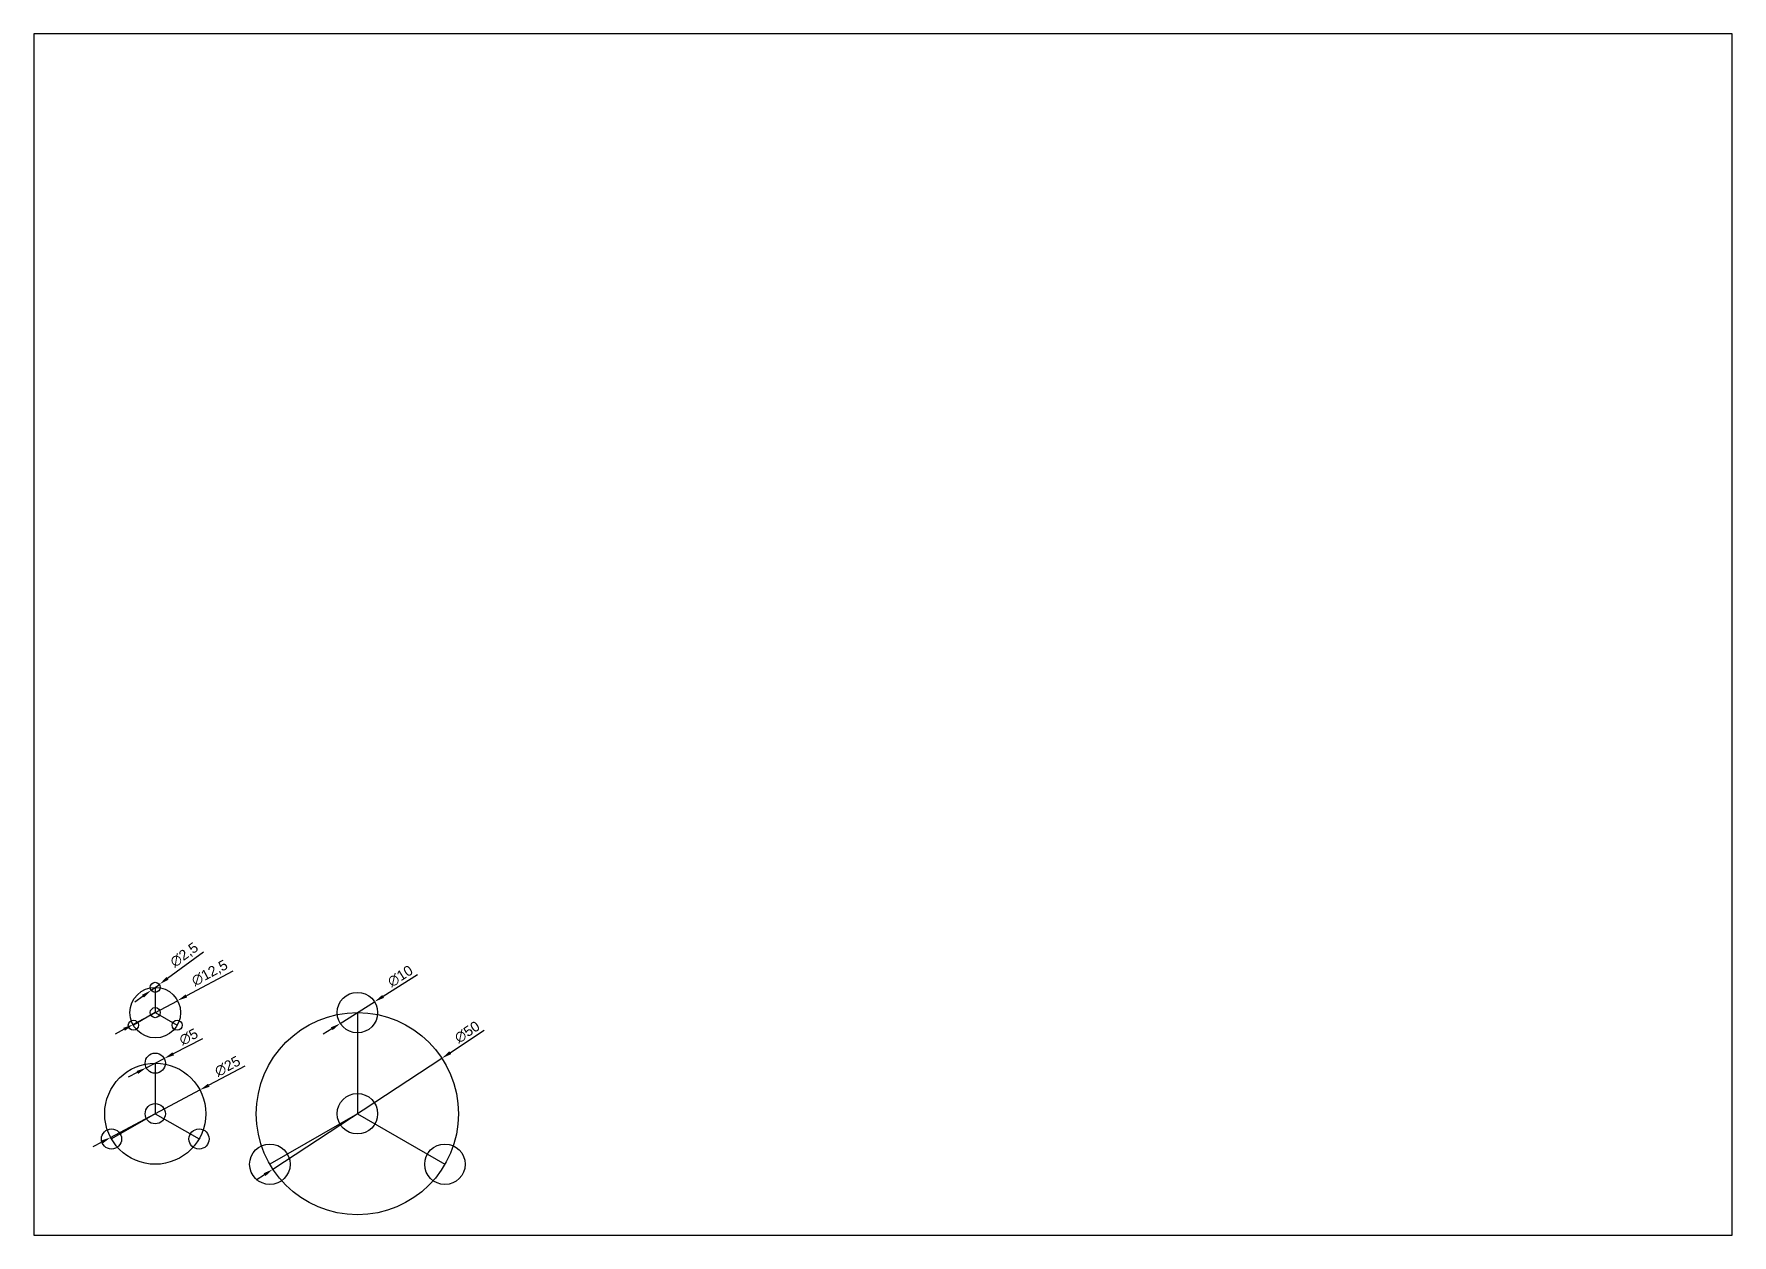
# Model space of a CAD drawing. Header units: millimetres. Extents: x 0 to 420, y 0 to 297.
import ezdxf

# ---------------------------------------------------------------- set-up
doc = ezdxf.new("R2010")
doc.units = ezdxf.units.MM
doc.layers.add('Kreski', color=10, linetype='Continuous')
doc.layers.add('Pomocnicza', color=90, linetype='Continuous')
doc.styles.get("Standard").update_dxf_attribs({"font": 'arial.ttf'})
doc.dimstyles.new('KURS', dxfattribs={"dimtxt": 2.5, "dimasz": 2.5, "dimexe": 1.25, "dimexo": 0.625, "dimtad": 1, "dimtxsty": 'Standard', "dimcen": 2.5, "dimadec": 0, "dimazin": 0, "dimtfac": 1, "dimtmove": 0, "dimatfit": 3, "dimfxl": 1, "dimarcsym": 0})

# ---------------------------------------------------------------- blocks, each defined once
blk = doc.blocks.new('*D2')
at = {"layer": 'Defpoints', "color": 0, "transparency": 16777216}
for p in [(32.22, 43.65), (27.78, 41.35)]:
    blk.add_point(p, dxfattribs=at)
at = {"layer": 'Kreski', "color": 0, "lineweight": -2, "transparency": 16777216}
for p, q in [((41.66, 48.54), (34.44, 44.8)), ((27.78, 41.35), (32.22, 43.65)), ((25.56, 40.2), (23.34, 39.05))]:
    blk.add_line(p, q, dxfattribs=at)
at = {"layer": 'Kreski', "color": 0, "transparency": 16777216}
for points in [[(34.25, 45.17), (34.63, 44.43), (32.22, 43.65)], [(25.37, 40.57), (25.75, 39.83), (27.78, 41.35)]]:
    blk.add_solid(points, dxfattribs=at)
at = {"layer": 'Kreski', "color": 0, "transparency": 16777216, "insert": (38.25, 49), "char_height": 2.5, "attachment_point": 5, "rotation": 27.3964}
blk.add_mtext('∅5', dxfattribs=at)
blk = doc.blocks.new('*D3')
at = {"layer": 'Defpoints', "color": 0, "transparency": 16777216}
for p in [(41.04, 35.87), (18.96, 24.13)]:
    blk.add_point(p, dxfattribs=at)
at = {"layer": 'Kreski', "color": 0, "lineweight": -2, "transparency": 16777216}
for p, q in [((52.14, 41.77), (43.25, 37.04)), ((18.96, 24.13), (41.04, 35.87)), ((16.75, 22.96), (14.55, 21.79))]:
    blk.add_line(p, q, dxfattribs=at)
at = {"layer": 'Kreski', "color": 0, "transparency": 16777216}
for points in [[(43.05, 37.41), (43.44, 36.67), (41.04, 35.87)], [(16.56, 23.33), (16.95, 22.59), (18.96, 24.13)]]:
    blk.add_solid(points, dxfattribs=at)
at = {"layer": 'Kreski', "color": 0, "transparency": 16777216, "insert": (47.87, 41.73), "char_height": 2.5, "attachment_point": 5, "rotation": 27.9918}
blk.add_mtext('∅25', dxfattribs=at)
blk = doc.blocks.new('*D4')
at = {"layer": 'Defpoints', "color": 0, "transparency": 16777216}
for p in [(100.9, 43.72), (59.1, 16.28)]:
    blk.add_point(p, dxfattribs=at)
at = {"layer": 'Kreski', "color": 0, "lineweight": -2, "transparency": 16777216}
for p, q in [((111.38, 50.6), (102.99, 45.09)), ((59.1, 16.28), (100.9, 43.72)), ((57.01, 14.91), (54.92, 13.54))]:
    blk.add_line(p, q, dxfattribs=at)
at = {"layer": 'Kreski', "color": 0, "transparency": 16777216}
for points in [[(102.76, 45.44), (103.22, 44.74), (100.9, 43.72)], [(56.78, 15.26), (57.24, 14.56), (59.1, 16.28)]]:
    blk.add_solid(points, dxfattribs=at)
at = {"layer": 'Kreski', "color": 0, "transparency": 16777216, "insert": (107.15, 50.18), "char_height": 2.5, "attachment_point": 5, "rotation": 33.2843}
blk.add_mtext('∅50', dxfattribs=at)
blk = doc.blocks.new('*D5')
at = {"layer": 'Defpoints', "color": 0, "transparency": 16777216}
for p in [(84.23, 57.67), (75.77, 52.33)]:
    blk.add_point(p, dxfattribs=at)
at = {"layer": 'Kreski', "color": 0, "lineweight": -2, "transparency": 16777216}
for p, q in [((94.84, 64.35), (86.35, 59)), ((75.77, 52.33), (84.23, 57.67)), ((73.65, 51), (71.54, 49.67))]:
    blk.add_line(p, q, dxfattribs=at)
at = {"layer": 'Kreski', "color": 0, "transparency": 16777216}
for points in [[(86.12, 59.35), (86.57, 58.65), (84.23, 57.67)], [(73.43, 51.35), (73.88, 50.65), (75.77, 52.33)]]:
    blk.add_solid(points, dxfattribs=at)
at = {"layer": 'Kreski', "color": 0, "transparency": 16777216, "insert": (90.6, 64.01), "char_height": 2.5, "attachment_point": 5, "rotation": 32.2152}
blk.add_mtext('∅10', dxfattribs=at)
blk = doc.blocks.new('*D6')
at = {"layer": 'Defpoints', "color": 0, "transparency": 16777216}
for p in [(35.51, 57.95), (24.49, 52.05)]:
    blk.add_point(p, dxfattribs=at)
at = {"layer": 'Kreski', "color": 0, "lineweight": -2, "transparency": 16777216}
for p, q in [((49.16, 65.26), (37.71, 59.13)), ((24.49, 52.05), (35.51, 57.95)), ((22.29, 50.87), (20.08, 49.69))]:
    blk.add_line(p, q, dxfattribs=at)
at = {"layer": 'Kreski', "color": 0, "transparency": 16777216}
for points in [[(37.52, 59.5), (37.91, 58.76), (35.51, 57.95)], [(22.09, 51.24), (22.48, 50.5), (24.49, 52.05)]]:
    blk.add_solid(points, dxfattribs=at)
at = {"layer": 'Kreski', "color": 0, "transparency": 16777216, "insert": (43.52, 64.69), "char_height": 2.5, "attachment_point": 5, "rotation": 28.1584}
blk.add_mtext('∅12,5', dxfattribs=at)
blk = doc.blocks.new('*D7')
at = {"layer": 'Defpoints', "color": 0, "transparency": 16777216}
for p in [(28.99, 60.52), (31.01, 61.98)]:
    blk.add_point(p, dxfattribs=at)
at = {"layer": 'Kreski', "color": 0, "lineweight": -2, "transparency": 16777216}
for p, q in [((41.97, 69.94), (33.03, 63.45)), ((26.97, 59.05), (24.94, 57.58)), ((28.99, 60.52), (31.01, 61.98))]:
    blk.add_line(p, q, dxfattribs=at)
at = {"layer": 'Kreski', "color": 0, "transparency": 16777216}
for points in [[(32.79, 63.79), (33.28, 63.12), (31.01, 61.98)], [(26.72, 59.38), (27.21, 58.71), (28.99, 60.52)]]:
    blk.add_solid(points, dxfattribs=at)
at = {"layer": 'Kreski', "color": 0, "transparency": 16777216, "insert": (37.24, 69.18), "char_height": 2.5, "attachment_point": 5, "rotation": 35.9776}
blk.add_mtext('∅2,5', dxfattribs=at)

msp = doc.modelspace()

# ---------------------------------------------------------------- linework, layer by layer
at = {"layer": 'Kreski'}
for p, q in [((30, 61.25), (30, 55)), ((30, 55), (24.587, 51.875)), ((30, 55), (35.413, 51.875)), ((80, 55), (80, 30)), ((30, 42.5), (30, 30)), ((30, 30), (19.175, 23.75)), ((30, 30), (40.825, 23.75)), ((80, 30), (58.349, 17.5)), ((80, 30), (101.651, 17.5))]:
    msp.add_line(p, q, dxfattribs=at)
for centre, radius in [((30, 55), 6.25), ((30, 61.25), 1.25), ((80, 55), 5), ((30, 55), 1.25), ((80, 30), 25), ((24.587, 51.875), 1.25), ((35.413, 51.875), 1.25), ((30, 30), 12.5), ((30, 42.5), 2.5), ((80, 30), 5), ((30, 30), 2.5), ((19.175, 23.75), 2.5), ((40.825, 23.75), 2.5), ((58.349, 17.5), 5), ((101.651, 17.5), 5)]:
    msp.add_circle(centre, radius, dxfattribs=at)
at = {"layer": 'Pomocnicza'}
msp.add_lwpolyline([(0, 0), (420, 0), (420, 297), (0, 297)], close=True, dxfattribs=at)

# ---------------------------------------------------------------- dimensions: what is measured, and where the dimension line sits
at = {"layer": 'Kreski'}
for p1, p2, picture, middle in [((28.988, 60.516), (31.012, 61.984), '*D7', (38.513, 67.43)), ((24.49, 52.051), (35.51, 57.949), '*D6', (44.539, 62.782)), ((27.78, 41.35), (32.22, 43.65), '*D2', (39.157, 47.246))]:
    dim = msp.add_diameter_dim_2p(p1=p1, p2=p2, dimstyle='KURS', dxfattribs=at)
    dim.commit()
    dim.dimension.update_dxf_attribs({"geometry": picture, "text_midpoint": middle})
for p1, p2, picture, middle in [((75.77, 52.334), (84.23, 57.666), '*D5', (91.651, 62.341)), ((59.101, 16.28), (100.899, 43.72), '*D4', (108.231, 48.533)), ((18.962, 24.133), (41.038, 35.867), '*D3', (48.795, 39.99))]:
    dim = msp.add_diameter_dim_2p(p1=p1, p2=p2, dimstyle='KURS', dxfattribs=at)
    dim.commit()
    dim.dimension.update_dxf_attribs({"geometry": picture, "text_midpoint": middle, "dimtype": 163})

doc.saveas('drawing.dxf')
